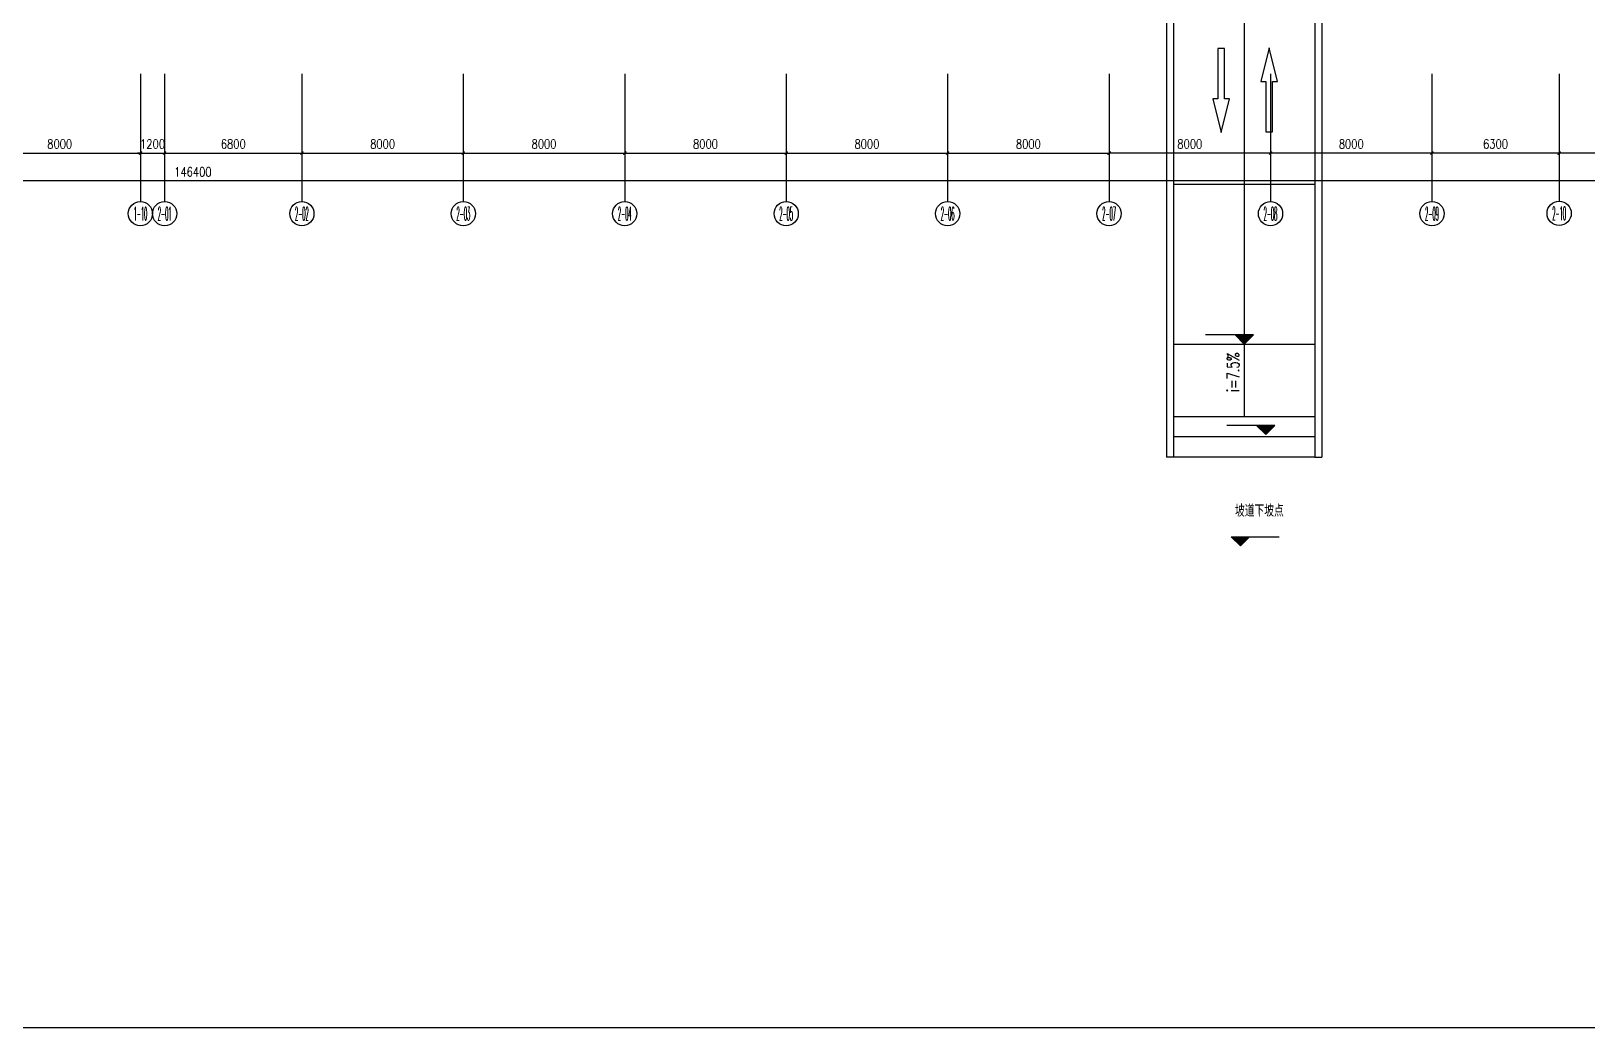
# Model space of a CAD drawing. Extents: x -781653 to 929899, y -295171 to 30012.
# Drawn here: x 249536 to 326631, y -281685 to -232303 of the extents above; entities that cross this region are included whole.
import ezdxf
from ezdxf.enums import TextEntityAlignment as Align

# ---------------------------------------------------------------- set-up
doc = ezdxf.new("R2010")
doc.units = 0
doc.header["$LTSCALE"] = 10
doc.header["$MEASUREMENT"] = 0
doc.linetypes.add('CENTER', pattern=[2, 1.25, -0.25, 0.25, -0.25])
doc.linetypes.add('DASH', pattern=[0.35, 0.25, -0.1])
doc.layers.get('0').update_dxf_attribs({"linetype": 'CONTINUOUS'})
doc.layers.get('Defpoints').update_dxf_attribs({"linetype": 'CONTINUOUS'})
for name, color, linetype in [('A-STAIRS', 9, 'CONTINUOUS'), ('AXIS', 3, 'CONTINUOUS'), ('AXIS_TEXT', 7, 'CONTINUOUS'), ('DOTE', 8, 'CENTER'), ('PUB_DIM', 3, 'CONTINUOUS'), ('TEXT', 7, 'CONTINUOUS'), ('结构墙', 1, 'CONTINUOUS'), ('行车方向', 4, 'CONTINUOUS'), ('行车线', 207, 'CONTINUOUS')]:
    doc.layers.add(name, color=color, linetype=linetype)
doc.layers.get('DOTE').off()
doc.styles.add('_TCH_AXIS', font='COMPLEX', dxfattribs={"bigfont": 'GBCBIG'})
doc.styles.add('COMPLEX', font='COMPLEX')
doc.styles.add('DIM_FONT', font='SIMPLEX', dxfattribs={"width": 0.8, "bigfont": 'HZTXT'})
doc.styles.add('FS2', font='tjromans.shx', dxfattribs={"width": 0.8, "bigfont": 'tjhztxt.shx'})
doc.dimstyles.new('DIMN300', dxfattribs={"dimscale": 3, "dimtxt": 300, "dimasz": 100, "dimexe": 250, "dimexo": 300, "dimgap": 150, "dimtad": 1, "dimdec": 0, "dimzin": 0, "dimdsep": 46, "dimtxsty": 'DIM_FONT', "dimblk": 'ARCHTICK', "dimcen": 0.09, "dimclrt": 7, "dimazin": 2, "dimtfac": 1, "dimtdec": 0, "dimtix": 1, "dimtmove": 2, "dimatfit": 3, "dimfxl": 0, "dimtolj": 1, "dimtzin": 0, "dimarcsym": 0})

# ---------------------------------------------------------------- blocks, each defined once
blk = doc.blocks.new('A$C1C157CE4')
at = {"layer": '行车线', "linetype": 'DASH', "ltscale": 3000}
for points in [[(4167, 2967), (1667, 2967), (1667, 3217), (0, 2800), (1667, 2383), (1667, 2633), (4167, 2633)], [(2531, 833), (2531, 583), (31, 583), (31, 250), (2531, 250), (2531, 0), (4198, 417)]]:
    blk.add_lwpolyline(points, close=True, dxfattribs=at)
blk = doc.blocks.new('A$C0FE76EBE')
at = {"layer": '结构墙', "linetype": 'ByBlock'}
for p, q in [((-121037, -18153), (-121037, -67253)), ((-114037, -29653), (-114037, -67253)), ((-121387, -33953), (-121387, -67253)), ((-113687, -33953), (-113687, -67253)), ((-121037, -67253), (-121387, -67253)), ((-114037, -67253), (-113687, -67253))]:
    blk.add_line(p, q, dxfattribs=at)
blk = doc.blocks.new('_ArchTick')
at = {"color": 0, "linetype": 'ByBlock', "const_width": 0.4}
blk.add_lwpolyline([(-0.5, -0.5), (0.5, 0.5)], dxfattribs=at)
blk = doc.blocks.new('*D74')
at = {"layer": 'Defpoints', "color": 0}
for p in [(119864, 7535), (127864, 7535), (127864, 3600)]:
    blk.add_point(p, dxfattribs=at)
at = {"layer": 'PUB_DIM', "color": 0, "lineweight": -2}
for p, q in [((119864, 7085), (119864, 3225)), ((127864, 7085), (127864, 3225)), ((119864, 3600), (127864, 3600))]:
    blk.add_line(p, q, dxfattribs=at)
at = {"layer": 'PUB_DIM', "color": 0, "lineweight": -2, "xscale": 150, "yscale": 150, "zscale": 150, "rotation": 180}
blk.add_blockref('_ArchTick', (119864, 3600), dxfattribs=at)
at = {"layer": 'PUB_DIM', "color": 0, "lineweight": -2, "xscale": 150, "yscale": 150, "zscale": 150}
blk.add_blockref('_ArchTick', (127864, 3600), dxfattribs=at)
at = {"layer": 'PUB_DIM', "color": 7, "insert": (123864, 4050), "char_height": 450, "attachment_point": 5, "style": 'DIM_FONT'}
blk.add_mtext('\\A1;8000', dxfattribs=at)
blk = doc.blocks.new('*D75')
at = {"layer": 'Defpoints', "color": 0}
for p in [(111864, 7535), (119864, 7535), (119864, 3600)]:
    blk.add_point(p, dxfattribs=at)
at = {"layer": 'PUB_DIM', "color": 0, "lineweight": -2}
for p, q in [((111864, 7085), (111864, 3225)), ((119864, 7085), (119864, 3225)), ((111864, 3600), (119864, 3600))]:
    blk.add_line(p, q, dxfattribs=at)
at = {"layer": 'PUB_DIM', "color": 0, "lineweight": -2, "xscale": 150, "yscale": 150, "zscale": 150, "rotation": 180}
blk.add_blockref('_ArchTick', (111864, 3600), dxfattribs=at)
at = {"layer": 'PUB_DIM', "color": 0, "lineweight": -2, "xscale": 150, "yscale": 150, "zscale": 150}
blk.add_blockref('_ArchTick', (119864, 3600), dxfattribs=at)
at = {"layer": 'PUB_DIM', "color": 7, "insert": (115864, 4050), "char_height": 450, "attachment_point": 5, "style": 'DIM_FONT'}
blk.add_mtext('\\A1;8000', dxfattribs=at)
blk = doc.blocks.new('*D76')
at = {"layer": 'Defpoints', "color": 0}
for p in [(103864, 7535), (111864, 7535), (111864, 3600)]:
    blk.add_point(p, dxfattribs=at)
at = {"layer": 'PUB_DIM', "color": 0, "lineweight": -2}
for p, q in [((103864, 7085), (103864, 3225)), ((111864, 7085), (111864, 3225)), ((103864, 3600), (111864, 3600))]:
    blk.add_line(p, q, dxfattribs=at)
at = {"layer": 'PUB_DIM', "color": 0, "lineweight": -2, "xscale": 150, "yscale": 150, "zscale": 150, "rotation": 180}
blk.add_blockref('_ArchTick', (103864, 3600), dxfattribs=at)
at = {"layer": 'PUB_DIM', "color": 0, "lineweight": -2, "xscale": 150, "yscale": 150, "zscale": 150}
blk.add_blockref('_ArchTick', (111864, 3600), dxfattribs=at)
at = {"layer": 'PUB_DIM', "color": 7, "insert": (107864, 4050), "char_height": 450, "attachment_point": 5, "style": 'DIM_FONT'}
blk.add_mtext('\\A1;8000', dxfattribs=at)
blk = doc.blocks.new('*D77')
at = {"layer": 'Defpoints', "color": 0}
for p in [(95864, 7535), (103864, 7535), (103864, 3600)]:
    blk.add_point(p, dxfattribs=at)
at = {"layer": 'PUB_DIM', "color": 0, "lineweight": -2}
for p, q in [((95864, 7085), (95864, 3225)), ((103864, 7085), (103864, 3225)), ((95864, 3600), (103864, 3600))]:
    blk.add_line(p, q, dxfattribs=at)
at = {"layer": 'PUB_DIM', "color": 0, "lineweight": -2, "xscale": 150, "yscale": 150, "zscale": 150, "rotation": 180}
blk.add_blockref('_ArchTick', (95864, 3600), dxfattribs=at)
at = {"layer": 'PUB_DIM', "color": 0, "lineweight": -2, "xscale": 150, "yscale": 150, "zscale": 150}
blk.add_blockref('_ArchTick', (103864, 3600), dxfattribs=at)
at = {"layer": 'PUB_DIM', "color": 7, "insert": (99864, 4050), "char_height": 450, "attachment_point": 5, "style": 'DIM_FONT'}
blk.add_mtext('\\A1;8000', dxfattribs=at)
blk = doc.blocks.new('*D78')
at = {"layer": 'Defpoints', "color": 0}
for p in [(87864, 7535), (95864, 7535), (95864, 3600)]:
    blk.add_point(p, dxfattribs=at)
at = {"layer": 'PUB_DIM', "color": 0, "lineweight": -2}
for p, q in [((87864, 7085), (87864, 3225)), ((95864, 7085), (95864, 3225)), ((87864, 3600), (95864, 3600))]:
    blk.add_line(p, q, dxfattribs=at)
at = {"layer": 'PUB_DIM', "color": 0, "lineweight": -2, "xscale": 150, "yscale": 150, "zscale": 150, "rotation": 180}
blk.add_blockref('_ArchTick', (87864, 3600), dxfattribs=at)
at = {"layer": 'PUB_DIM', "color": 0, "lineweight": -2, "xscale": 150, "yscale": 150, "zscale": 150}
blk.add_blockref('_ArchTick', (95864, 3600), dxfattribs=at)
at = {"layer": 'PUB_DIM', "color": 7, "insert": (91864, 4050), "char_height": 450, "attachment_point": 5, "style": 'DIM_FONT'}
blk.add_mtext('\\A1;8000', dxfattribs=at)
blk = doc.blocks.new('*D79')
at = {"layer": 'Defpoints', "color": 0}
for p in [(81064, 7535), (87864, 7535), (87864, 3600)]:
    blk.add_point(p, dxfattribs=at)
at = {"layer": 'PUB_DIM', "color": 0, "lineweight": -2}
for p, q in [((81064, 7085), (81064, 3225)), ((87864, 7085), (87864, 3225)), ((81064, 3600), (87864, 3600))]:
    blk.add_line(p, q, dxfattribs=at)
at = {"layer": 'PUB_DIM', "color": 0, "lineweight": -2, "xscale": 150, "yscale": 150, "zscale": 150, "rotation": 180}
blk.add_blockref('_ArchTick', (81064, 3600), dxfattribs=at)
at = {"layer": 'PUB_DIM', "color": 0, "lineweight": -2, "xscale": 150, "yscale": 150, "zscale": 150}
blk.add_blockref('_ArchTick', (87864, 3600), dxfattribs=at)
at = {"layer": 'PUB_DIM', "color": 7, "insert": (84464, 4050), "char_height": 450, "attachment_point": 5, "style": 'DIM_FONT'}
blk.add_mtext('\\A1;6800', dxfattribs=at)
blk = doc.blocks.new('*D80')
at = {"layer": 'Defpoints', "color": 0}
for p in [(71864, 7535), (79864, 7535), (79864, 3600)]:
    blk.add_point(p, dxfattribs=at)
at = {"layer": 'PUB_DIM', "color": 0, "lineweight": -2}
for p, q in [((71864, 7085), (71864, 3225)), ((79864, 7085), (79864, 3225)), ((71864, 3600), (79864, 3600))]:
    blk.add_line(p, q, dxfattribs=at)
at = {"layer": 'PUB_DIM', "color": 0, "lineweight": -2, "xscale": 150, "yscale": 150, "zscale": 150, "rotation": 180}
blk.add_blockref('_ArchTick', (71864, 3600), dxfattribs=at)
at = {"layer": 'PUB_DIM', "color": 0, "lineweight": -2, "xscale": 150, "yscale": 150, "zscale": 150}
blk.add_blockref('_ArchTick', (79864, 3600), dxfattribs=at)
at = {"layer": 'PUB_DIM', "color": 7, "insert": (75864, 4050), "char_height": 450, "attachment_point": 5, "style": 'DIM_FONT'}
blk.add_mtext('\\A1;8000', dxfattribs=at)
blk = doc.blocks.new('_AXISO')
blk.add_circle((0, 0), 0.5)
at = {"layer": 'AXIS_TEXT', "style": 'COMPLEX', "width": 1.041667}
blk.add_attdef('A', text='', height=0.56, dxfattribs=at).set_placement((-0.25, -0.28), (0.25, -0.28), align=Align.FIT)
blk = doc.blocks.new('*D123')
at = {"layer": 'Defpoints', "color": 0}
for p in [(150164, 7535), (155664, 7535), (150164, 3600)]:
    blk.add_point(p, dxfattribs=at)
at = {"layer": 'PUB_DIM', "color": 0, "lineweight": -2}
for p, q in [((150164, 7085), (150164, 3225)), ((155664, 7085), (155664, 3225)), ((155664, 3600), (150164, 3600))]:
    blk.add_line(p, q, dxfattribs=at)
at = {"layer": 'PUB_DIM', "color": 0, "lineweight": -2, "xscale": 150, "yscale": 150, "zscale": 150, "rotation": 180}
blk.add_blockref('_ArchTick', (150164, 3600), dxfattribs=at)
at = {"layer": 'PUB_DIM', "color": 0, "lineweight": -2, "xscale": 150, "yscale": 150, "zscale": 150}
blk.add_blockref('_ArchTick', (155664, 3600), dxfattribs=at)
at = {"layer": 'PUB_DIM', "color": 7, "insert": (152914, 4050), "char_height": 450, "attachment_point": 5, "style": 'DIM_FONT'}
blk.add_mtext('\\A1;5500', dxfattribs=at)
blk = doc.blocks.new('*D137')
at = {"layer": 'Defpoints', "color": 0}
for p in [(143864, 7535), (150164, 7535), (143864, 3600)]:
    blk.add_point(p, dxfattribs=at)
at = {"layer": 'PUB_DIM', "color": 0, "lineweight": -2}
for p, q in [((143864, 7085), (143864, 3225)), ((150164, 7085), (150164, 3225)), ((150164, 3600), (143864, 3600))]:
    blk.add_line(p, q, dxfattribs=at)
at = {"layer": 'PUB_DIM', "color": 0, "lineweight": -2, "xscale": 150, "yscale": 150, "zscale": 150, "rotation": 180}
blk.add_blockref('_ArchTick', (143864, 3600), dxfattribs=at)
at = {"layer": 'PUB_DIM', "color": 0, "lineweight": -2, "xscale": 150, "yscale": 150, "zscale": 150}
blk.add_blockref('_ArchTick', (150164, 3600), dxfattribs=at)
at = {"layer": 'PUB_DIM', "color": 7, "insert": (147014, 4050), "char_height": 450, "attachment_point": 5, "style": 'DIM_FONT'}
blk.add_mtext('\\A1;6300', dxfattribs=at)
blk = doc.blocks.new('*D138')
at = {"layer": 'Defpoints', "color": 0}
for p in [(135864, 7535), (143864, 7535), (135864, 3600)]:
    blk.add_point(p, dxfattribs=at)
at = {"layer": 'PUB_DIM', "color": 0, "lineweight": -2}
for p, q in [((135864, 7085), (135864, 3225)), ((143864, 7085), (143864, 3225)), ((143864, 3600), (135864, 3600))]:
    blk.add_line(p, q, dxfattribs=at)
at = {"layer": 'PUB_DIM', "color": 0, "lineweight": -2, "xscale": 150, "yscale": 150, "zscale": 150, "rotation": 180}
blk.add_blockref('_ArchTick', (135864, 3600), dxfattribs=at)
at = {"layer": 'PUB_DIM', "color": 0, "lineweight": -2, "xscale": 150, "yscale": 150, "zscale": 150}
blk.add_blockref('_ArchTick', (143864, 3600), dxfattribs=at)
at = {"layer": 'PUB_DIM', "color": 7, "insert": (139864, 4050), "char_height": 450, "attachment_point": 5, "style": 'DIM_FONT'}
blk.add_mtext('\\A1;8000', dxfattribs=at)
blk = doc.blocks.new('*D145')
at = {"layer": 'Defpoints', "color": 0}
for p in [(127864, 7535), (135864, 7535), (127864, 3600)]:
    blk.add_point(p, dxfattribs=at)
at = {"layer": 'PUB_DIM', "color": 0, "lineweight": -2}
for p, q in [((127864, 7085), (127864, 3225)), ((135864, 7085), (135864, 3225)), ((135864, 3600), (127864, 3600))]:
    blk.add_line(p, q, dxfattribs=at)
at = {"layer": 'PUB_DIM', "color": 0, "lineweight": -2, "xscale": 150, "yscale": 150, "zscale": 150, "rotation": 180.0000000000004}
blk.add_blockref('_ArchTick', (127864, 3600), dxfattribs=at)
at = {"layer": 'PUB_DIM', "color": 0, "lineweight": -2, "xscale": 150, "yscale": 150, "zscale": 150}
blk.add_blockref('_ArchTick', (135864, 3600), dxfattribs=at)
at = {"layer": 'PUB_DIM', "color": 7, "insert": (131864, 4050), "char_height": 450, "attachment_point": 5, "style": 'DIM_FONT'}
blk.add_mtext('\\A1;8000', dxfattribs=at)
blk = doc.blocks.new('*D146')
at = {"layer": 'Defpoints', "color": 0}
for p in [(9264, 7535), (155664, 7535), (9264, 2220)]:
    blk.add_point(p, dxfattribs=at)
at = {"layer": 'PUB_DIM', "color": 0, "lineweight": -2}
for p, q in [((9264, 7085), (9264, 1845)), ((155664, 7085), (155664, 1845)), ((155664, 2220), (9264, 2220))]:
    blk.add_line(p, q, dxfattribs=at)
at = {"layer": 'PUB_DIM', "color": 0, "lineweight": -2, "xscale": 150, "yscale": 150, "zscale": 150, "rotation": 180}
blk.add_blockref('_ArchTick', (9264, 2220), dxfattribs=at)
at = {"layer": 'PUB_DIM', "color": 0, "lineweight": -2, "xscale": 150, "yscale": 150, "zscale": 150}
blk.add_blockref('_ArchTick', (155664, 2220), dxfattribs=at)
at = {"layer": 'PUB_DIM', "color": 7, "insert": (82464, 2670), "char_height": 450, "attachment_point": 5, "style": 'DIM_FONT'}
blk.add_mtext('\\A1;146400', dxfattribs=at)
blk = doc.blocks.new('*D148')
at = {"layer": 'Defpoints', "color": 0}
for p in [(79864, 7535), (81064, 7535), (81064, 3600)]:
    blk.add_point(p, dxfattribs=at)
at = {"layer": 'PUB_DIM', "color": 0, "lineweight": -2}
for p, q in [((79864, 7085), (79864, 3225)), ((81064, 7085), (81064, 3225)), ((79864, 3600), (79714, 3600)), ((79864, 3600), (81064, 3600)), ((81064, 3600), (81214, 3600))]:
    blk.add_line(p, q, dxfattribs=at)
at = {"layer": 'PUB_DIM', "color": 0, "lineweight": -2, "xscale": 150, "yscale": 150, "zscale": 150}
blk.add_blockref('_ArchTick', (79864, 3600), dxfattribs=at)
at = {"layer": 'PUB_DIM', "color": 0, "lineweight": -2, "xscale": 150, "yscale": 150, "zscale": 150, "rotation": 180}
blk.add_blockref('_ArchTick', (81064, 3600), dxfattribs=at)
at = {"layer": 'PUB_DIM', "color": 7, "insert": (80464, 4050), "char_height": 450, "attachment_point": 5, "style": 'DIM_FONT'}
blk.add_mtext('\\A1;1200', dxfattribs=at)
blk = doc.blocks.new('A$C0684325B')
at = {"layer": 'PUB_DIM'}
blk.add_hatch(color=256, dxfattribs=at).paths.add_polyline_path([(600, 300), (0, 300), (300, 0)])
for p, q in [((0, 300), (1584, 300)), ((300, 0), (0, 300)), ((300, 0), (600, 300))]:
    blk.add_line(p, q, dxfattribs=at)
blk = doc.blocks.new('A$C35934B5C')
at = {"layer": 'AXIS'}
for p, q in [((79864.2, 7534.5), (79864.2, 1200)), ((81064.2, 7534.5), (81064.2, 1200)), ((87864.2, 7534.5), (87864.2, 1200)), ((95864.2, 7534.5), (95864.2, 1200)), ((103864.2, 7534.5), (103864.2, 1200)), ((111864.2, 7534.5), (111864.2, 1200)), ((119864.2, 7534.5), (119864.2, 1200)), ((127864.2, 7534.5), (127864.2, 1200)), ((135864.2, 7534.5), (135864.2, 1200)), ((143864.2, 7534.5), (143864.2, 1200)), ((150164.2, 7534.5), (150164.2, 1200))]:
    blk.add_line(p, q, dxfattribs=at)
ref = blk.add_blockref('_AXISO', (79864.2, 600), dxfattribs=dict(at, xscale=1200, yscale=1200, zscale=1200))
ref.add_attrib('A', '1-10', dxfattribs={"layer": 'AXIS_TEXT', "linetype": 'ByBlock', "height": 678.82, "style": '_TCH_AXIS', "width": 0.3}).set_placement((79524.8, 260.6), (80203.6, 260.6), align=Align.FIT)
ref = blk.add_blockref('_AXISO', (81064.2, 600), dxfattribs=dict(at, xscale=1200, yscale=1200, zscale=1200))
ref.add_attrib('A', '2-01', dxfattribs={"layer": 'AXIS_TEXT', "linetype": 'ByBlock', "height": 678.82, "style": '_TCH_AXIS', "width": 0.28}).set_placement((80724.8, 260.6), (81403.6, 260.6), align=Align.FIT)
ref = blk.add_blockref('_AXISO', (87864.2, 600), dxfattribs=dict(at, xscale=1200, yscale=1200, zscale=1200))
ref.add_attrib('A', '2-02', dxfattribs={"layer": 'AXIS_TEXT', "linetype": 'ByBlock', "height": 678.82, "style": '_TCH_AXIS', "width": 0.2625}).set_placement((87524.8, 260.6), (88203.6, 260.6), align=Align.FIT)
ref = blk.add_blockref('_AXISO', (95864.2, 600), dxfattribs=dict(at, xscale=1200, yscale=1200, zscale=1200))
ref.add_attrib('A', '2-03', dxfattribs={"layer": 'AXIS_TEXT', "linetype": 'ByBlock', "height": 678.82, "style": '_TCH_AXIS', "width": 0.2625}).set_placement((95524.8, 260.6), (96203.6, 260.6), align=Align.FIT)
ref = blk.add_blockref('_AXISO', (103864.2, 600), dxfattribs=dict(at, xscale=1200, yscale=1200, zscale=1200))
ref.add_attrib('A', '2-04', dxfattribs={"layer": 'AXIS_TEXT', "linetype": 'ByBlock', "height": 678.82, "style": '_TCH_AXIS', "width": 0.256098}).set_placement((103524.8, 260.6), (104203.6, 260.6), align=Align.FIT)
ref = blk.add_blockref('_AXISO', (111864.2, 600), dxfattribs=dict(at, xscale=1200, yscale=1200, zscale=1200))
ref.add_attrib('A', '2-05', dxfattribs={"layer": 'AXIS_TEXT', "linetype": 'ByBlock', "height": 678.82, "style": '_TCH_AXIS', "width": 0.2625}).set_placement((111524.8, 260.6), (112203.6, 260.6), align=Align.FIT)
ref = blk.add_blockref('_AXISO', (119864.2, 600), dxfattribs=dict(at, xscale=1200, yscale=1200, zscale=1200))
ref.add_attrib('A', '2-06', dxfattribs={"layer": 'AXIS_TEXT', "linetype": 'ByBlock', "height": 678.82, "style": '_TCH_AXIS', "width": 0.2625}).set_placement((119524.8, 260.6), (120203.6, 260.6), align=Align.FIT)
ref = blk.add_blockref('_AXISO', (127864.2, 600), dxfattribs=dict(at, xscale=1200, yscale=1200, zscale=1200))
ref.add_attrib('A', '2-07', dxfattribs={"layer": 'AXIS_TEXT', "linetype": 'ByBlock', "height": 678.82, "style": '_TCH_AXIS', "width": 0.2625}).set_placement((127524.8, 260.6), (128203.6, 260.6), align=Align.FIT)
ref = blk.add_blockref('_AXISO', (135864.2, 600), dxfattribs=dict(at, xscale=1200, yscale=1200, zscale=1200))
ref.add_attrib('A', '2-08', dxfattribs={"layer": 'AXIS_TEXT', "linetype": 'ByBlock', "height": 678.82, "style": '_TCH_AXIS', "width": 0.2625}).set_placement((135524.8, 260.6), (136203.6, 260.6), align=Align.FIT)
ref = blk.add_blockref('_AXISO', (143864.2, 600), dxfattribs=dict(at, xscale=1200, yscale=1200, zscale=1200))
ref.add_attrib('A', '2-09', dxfattribs={"layer": 'AXIS_TEXT', "linetype": 'ByBlock', "height": 678.82, "style": '_TCH_AXIS', "width": 0.2625}).set_placement((143524.8, 260.6), (144203.6, 260.6), align=Align.FIT)
ref = blk.add_blockref('_AXISO', (150166.9, 615.4), dxfattribs=dict(at, xscale=1200, yscale=1200, zscale=1200))
ref.add_attrib('A', '2-10', dxfattribs={"layer": 'AXIS_TEXT', "linetype": 'ByBlock', "height": 678.82, "style": '_TCH_AXIS', "width": 0.28}).set_placement((149827.5, 276), (150506.3, 276), align=Align.FIT)
at = {"layer": 'PUB_DIM'}
for base, p1, p2, picture, middle in [((9264.2, 2219.7), (155664.2, 7534.5), (9264.2, 7534.5), '*D146', (82464.2, 2669.7)), ((81064.2, 3600), (79864.2, 7534.5), (81064.2, 7534.5), '*D148', (80464.2, 4050)), ((135864.2, 3600), (143864.2, 7534.5), (135864.2, 7534.5), '*D138', (139864.2, 4050)), ((143864.2, 3600), (150164.2, 7534.5), (143864.2, 7534.5), '*D137', (147014.2, 4050))]:
    dim = blk.add_linear_dim(base=base, p1=p1, p2=p2, dimstyle='DIMN300', override={"dimscale": 1.5}, dxfattribs=at)
    dim.commit()
    dim.dimension.update_dxf_attribs({"geometry": picture, "text_midpoint": middle})
for p1, p2, distance, picture, middle in [((71864.2, 7534.5), (79864.2, 7534.5), -3934.5, '*D80', (75864.2, 4050)), ((81064.2, 7534.5), (87864.2, 7534.5), -3934.5, '*D79', (84464.2, 4050)), ((87864.2, 7534.5), (95864.2, 7534.5), -3934.5, '*D78', (91864.2, 4050)), ((95864.2, 7534.5), (103864.2, 7534.5), -3934.5, '*D77', (99864.2, 4050)), ((103864.2, 7534.5), (111864.2, 7534.5), -3934.5, '*D76', (107864.2, 4050)), ((111864.2, 7534.5), (119864.2, 7534.5), -3934.5, '*D75', (115864.2, 4050)), ((119864.2, 7534.5), (127864.2, 7534.5), -3934.5, '*D74', (123864.2, 4050)), ((135864.2, 7534.5), (127864.2, 7534.5), 3934.5, '*D145', (131864.2, 4050))]:
    dim = blk.add_aligned_dim(p1=p1, p2=p2, distance=distance, dimstyle='DIMN300', override={"dimscale": 1.5}, dxfattribs=at)
    dim.commit()
    dim.dimension.update_dxf_attribs({"geometry": picture, "text_midpoint": middle})
dim = blk.add_linear_dim(base=(150164.2, 3600), p1=(155664.2, 7534.5), p2=(150164.2, 7534.5), angle=180, dimstyle='DIMN300', override={"dimscale": 1.5}, dxfattribs=at)
dim.commit()
dim.dimension.update_dxf_attribs({"geometry": '*D123', "text_midpoint": (152914.2, 4050)})

msp = doc.modelspace()

# ---------------------------------------------------------------- linework, layer by layer
at = {"layer": 'A-STAIRS', "linetype": 'ByBlock'}
for p, q in [((306154, -239890.5), (313154, -239890.5)), ((306154, -247805.1), (313154, -247805.1))]:
    msp.add_line(p, q, dxfattribs=at)
at = {"layer": 'A-STAIRS'}
for p, q in [((313154, -251405.1), (306154, -251405.1)), ((313154, -252405.1), (306154, -252405.1)), ((313154, -253405.1), (306154, -253405.1))]:
    msp.add_line(p, q, dxfattribs=at)
at = {"layer": 'A-STAIRS', "linetype": 'ByBlock'}
msp.add_lwpolyline([(309654, -215805.1), (309654, -251405.1)], dxfattribs=at)
at = {"layer": 'Defpoints'}
msp.add_lwpolyline([(127382.3, -35385.3), (528640.4, -35385.3), (528640.4, -281685.3), (127382.3, -281685.3)], close=True, dxfattribs=at)

# ---------------------------------------------------------------- block references
at = {"layer": 'DOTE', "color": 3}
msp.add_blockref('A$C35934B5C', (175089.6, -241945.8), dxfattribs=at)
at = {"layer": 'PUB_DIM', "yscale": 1.5, "zscale": 1.5}
for p, xscale in [((310104, -247805.1), -1.5), ((311163.5, -252285.7), -1.5), ((309009.6, -257801.7), 1.5)]:
    msp.add_blockref('A$C0684325B', p, dxfattribs=dict(at, xscale=xscale))
at = {"layer": '结构墙'}
msp.add_blockref('A$C0FE76EBE', (427190.6, -186151.8), dxfattribs=at)
at = {"layer": '行车方向', "rotation": 90}
msp.add_blockref('A$C1C157CE4', (311304.7, -237324.4), dxfattribs=at)

# ---------------------------------------------------------------- texts
at = {"layer": 'TEXT', "style": 'FS2', "width": 0.7}
for s, rotation, p in [('i=7.5%', 90, (309403.3, -250171.2)), ('坡道下坡点', 0.161118, (309196, -256365.3))]:
    msp.add_text(s, height=600, rotation=rotation, dxfattribs=at).set_placement(p)

doc.saveas('drawing.dxf')
